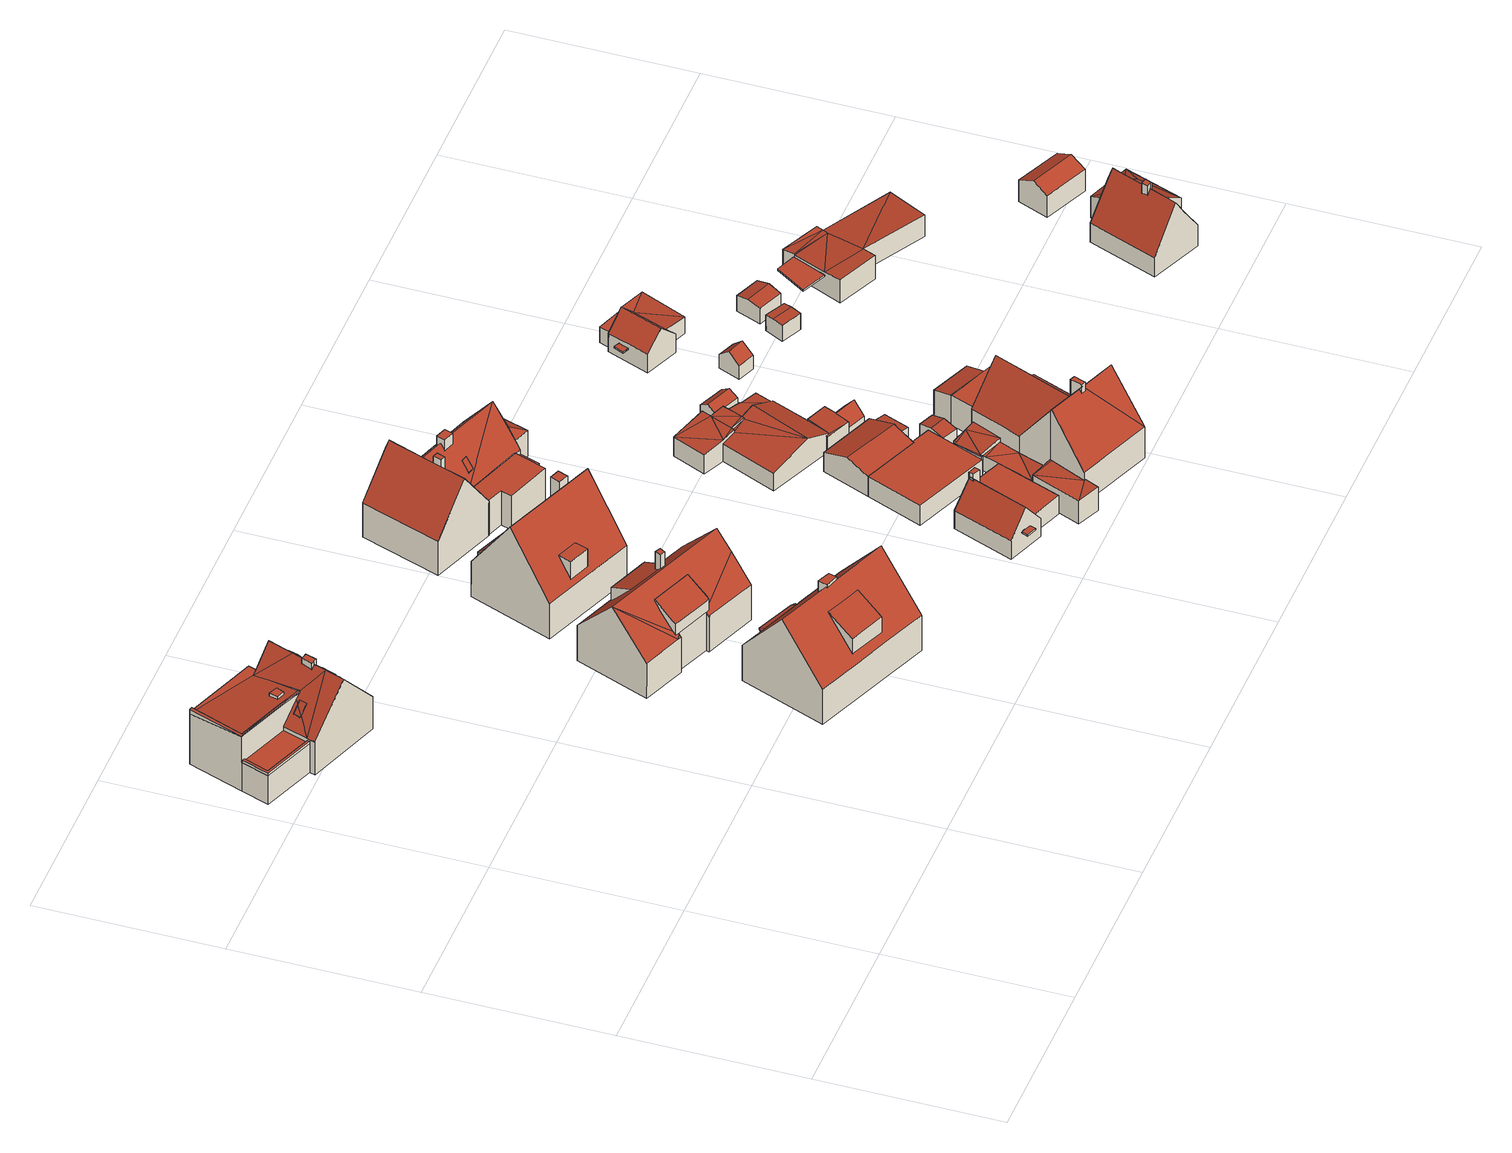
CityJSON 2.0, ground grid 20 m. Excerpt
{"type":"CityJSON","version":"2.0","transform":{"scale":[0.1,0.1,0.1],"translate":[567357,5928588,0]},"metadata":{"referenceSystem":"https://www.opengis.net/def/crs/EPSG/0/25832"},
"CityObjects":{
"building1":{"type":"Building","attributes":{"Grundfläche 2D":"150.111978","Grundhöhe NN":"1.369"},"children":["building1-1","building1-2","building1-3","building1-4","building1-5","building1-6","building1-7","building1-8","building1-9","building1-10"],"geometry":[{"type":"Solid","lod":"3","boundaries":[[[[0,1,2,3,4,5]],[[6,7,8,9,10,11,0,5,12,13]],[[14,15,9]],[[15,14,11,10,9]],[[8,14,9]],[[16,17,18,19,20]],[[7,20,21,22,23]],[[24,22,21]],[[17,16,20,7,6,25,18]],[[2,1,0,11,14,8,7,23,26,27]],[[28,12,5,29,30,31,25,32]],[[33,34,35,29,5,4,36]],[[37,30,29]],[[38,39,40,41,42,43]],[[34,33,36,44,45,46,47,48]],[[35,34,48,49]],[[29,35,49,50]],[[37,29,50,51]],[[30,37,51,52,40,53]],[[39,38,19,18,25,31,30,53,40]],[[36,4,3]],[[44,36,3,2,27,54,46,45]],[[6,13,12,28,32]],[[25,6,32]],[[55,56,24,21,20,19,38,43,42]],[[22,24,56]],[[26,23,22,56,57]],[[27,26,57,54]],[[41,40,52,58]],[[42,41,58,55]],[[51,50,49,48,47,46,54,57,56,55,58,52]]]],"semantics":{"surfaces":[{"type":"RoofSurface"},{"type":"WallSurface"},{"type":"GroundSurface"}],"values":[[0,0,0,0,0,0,0,0,0,0,0,0,0,0,1,1,1,1,1,1,1,1,1,1,1,1,1,1,1,1,2]]}}]},
"building1-1":{"type":"BuildingInstallation","parents":["building1"],"geometry":[{"type":"MultiSurface","lod":"3","boundaries":[[[59,60,61,62,63,64,65,66]],[[67,9,62,61]],[[9,15,14,68,64,63,62]],[[69,65,64,68,70]],[[69,11,71,59,66,65]],[[71,10,67,61,60,59]]],"semantics":{"surfaces":[{"type":"RoofSurface"},{"type":"WallSurface"}],"values":[0,1,1,1,1,1]}}]},
"building1-2":{"type":"BuildingInstallation","parents":["building1"],"geometry":[{"type":"MultiSurface","lod":"3","boundaries":[[[72,73,74,75]],[[75,74,76,77]],[[72,75,77,78]],[[73,72,78,79]],[[74,73,79,76]]],"semantics":{"surfaces":[{"type":"RoofSurface"},{"type":"WallSurface"}],"values":[0,1,1,1,1]}}]},
"building1-3":{"type":"BuildingInstallation","parents":["building1"],"geometry":[{"type":"MultiSurface","lod":"3","boundaries":[[[80,81,82,83]],[[83,82,84,85]],[[86,80,83,85]],[[81,80,86,87]],[[82,81,87,84]]],"semantics":{"surfaces":[{"type":"RoofSurface"},{"type":"WallSurface"}],"values":[0,1,1,1,1]}}]},
"building1-4":{"type":"BuildingInstallation","parents":["building1"],"geometry":[{"type":"MultiSurface","lod":"3","boundaries":[[[88,89,90,91]],[[90,89,92,93]],[[91,90,93,94]],[[88,91,94,95]],[[89,88,95,92]]],"semantics":{"surfaces":[{"type":"RoofSurface"},{"type":"WallSurface"}],"values":[0,1,1,1,1]}}]},
"building1-5":{"type":"BuildingInstallation","parents":["building1"],"geometry":[{"type":"MultiSurface","lod":"3","boundaries":[[[96,97,98,99]],[[100,97,96,101]],[[100,101,102,103]],[[99,98,104,105]],[[102,101,96,99,105,17]],[[104,98,97,100,103,16]]],"semantics":{"surfaces":[{"type":"RoofSurface"},{"type":"WallSurface"}],"values":[0,0,1,1,1,1]}}]},
"building1-6":{"type":"BuildingInstallation","parents":["building1"],"geometry":[{"type":"MultiSurface","lod":"3","boundaries":[[[106,107,108,109]],[[110,111,108,107]],[[112,113,106,109]],[[111,112,109,108]],[[113,110,107,106]]],"semantics":{"surfaces":[{"type":"RoofSurface"},{"type":"WallSurface"}],"values":[0,1,1,1,1]}}]},
"building1-7":{"type":"BuildingInstallation","parents":["building1"],"geometry":[{"type":"MultiSurface","lod":"3","boundaries":[[[114,115,116,6,13,117]],[[114,118,119,120,115]],[[121,122,123,124,119,118]],[[28,13,6,32]],[[28,125,126,121,118,114,117,13]],[[126,29,122,121]],[[29,37,123,122]],[[37,30,124,123]],[[115,120,119,124,30,31,25,32,6,116]]],"semantics":{"surfaces":[{"type":"RoofSurface"},{"type":"WallSurface"}],"values":[0,0,0,1,1,1,1,1,1]}}]},
"building1-8":{"type":"BuildingInstallation","parents":["building1"],"geometry":[{"type":"MultiSurface","lod":"3","boundaries":[[[127,128,129,130,131]],[[132,133,129,128]],[[133,134,135,131,130,129]],[[127,131,135,136]],[[128,127,136,132]]],"semantics":{"surfaces":[{"type":"RoofSurface"},{"type":"WallSurface"}],"values":[0,1,1,1,1]}}]},
"building1-9":{"type":"BuildingInstallation","parents":["building1"],"geometry":[{"type":"MultiSurface","lod":"3","boundaries":[[[137,138,139,140,53,141]],[[141,53,40,41]],[[137,141,41,42]],[[138,137,42,43]],[[139,138,43,142]],[[140,139,142,39]],[[53,140,39,40]]],"semantics":{"surfaces":[{"type":"RoofSurface"},{"type":"WallSurface"}],"values":[0,1,1,1,1,1,1]}}]},
"building1-10":{"type":"BuildingInstallation","parents":["building1"],"geometry":[{"type":"MultiSurface","lod":"3","boundaries":[[[143,144,145,44]],[[144,143,146,147]],[[145,144,147,148]],[[145,148,45,44]],[[143,44,45,146]],[[147,146,45,148]]],"semantics":{"surfaces":[{"type":"RoofSurface"},{"type":"WallSurface"},{"type":"OuterCeilingSurface"}],"values":[0,1,1,1,1,2]}}]},
"building2":{"type":"Building","attributes":{"Grundfläche 2D":"150.159622","Grundhöhe NN":"1.045"},"children":["building2-1","building2-2"],"geometry":[{"type":"Solid","lod":"3","boundaries":[[[[149,150,151,152,153,154]],[[155,156,157,158,159,160,161,162,163]],[[158,157,164,165,166,167,160,159],[168,169,170,150,149,154,153,171]],[[153,152,171]],[[151,150,170]],[[151,170,169,168,171,152]],[[164,157,156,172,173]],[[167,166,165,164,173,174]],[[161,160,167,174,175]],[[156,155,163,162,161,175,172]],[[174,173,172,175]]]],"semantics":{"surfaces":[{"type":"RoofSurface"},{"type":"WallSurface"},{"type":"GroundSurface"}],"values":[[0,0,0,1,1,1,1,1,1,1,2]]}}]},
"building2-1":{"type":"BuildingInstallation","parents":["building2"],"geometry":[{"type":"MultiSurface","lod":"3","boundaries":[[[176,177,178,179,180]],[[181,158,182,178,177,176]],[[182,159,179,178]],[[159,183,180,179]],[[176,180,183,181]]],"semantics":{"surfaces":[{"type":"RoofSurface"},{"type":"WallSurface"}],"values":[0,1,1,1,1]}}]},
"building2-2":{"type":"BuildingInstallation","parents":["building2"],"geometry":[{"type":"MultiSurface","lod":"3","boundaries":[[[184,185,186]],[[187,188,185,184]],[[188,189,190,185]],[[191,192,190,189]],[[193,190,192]],[[193,192,194,195]],[[184,186,196,197]],[[185,190,193,195,196,186]],[[198,188,187,184,197,199]],[[189,188,198,200]],[[194,192,191,189,200,201]],[[197,196,195,194,201,200,198,199]]],"semantics":{"surfaces":[{"type":"RoofSurface"},{"type":"WallSurface"},{"type":"OuterCeilingSurface"}],"values":[0,0,0,0,0,1,1,1,1,1,1,2]}}]},
"building3":{"type":"Building","attributes":{"Grundfläche 2D":"135.023460","Grundhöhe NN":"1.174"},"children":["building3-1","building3-2"],"geometry":[{"type":"MultiSurface","lod":"3","boundaries":[[[202,203,204,205,206,207,208,209,210]],[[211,212,213,214,215,216,217,218,219,220,221,222,223,224]],[[225,226,227,228,218,217,216,229,211,224,223,230,231,232,233,234,235,236]],[[237,238,225]],[[238,239,240,241,225]],[[242,239,238]],[[243,244,245,226,225,241,246,247]],[[227,248,228]],[[249,248,227]],[[250,251,252,245,244,253,254,255]],[[244,243,205,204,203,202,254,253]],[[243,247,206,205]],[[241,240,208,207,206,247,246]],[[202,210,209,208,240,239,255,254]],[[222,232,231,223]],[[219,218,228,220]],[[220,228,248,233,232,222,221]],[[237,225,236,256,257]],[[242,238,237,257,258]],[[239,242,258,259]],[[255,239,259,260]],[[250,255,260,261]],[[252,251,250,261,262]],[[226,245,252,262,263,227]],[[249,227,263,264]],[[248,249,264,265]],[[233,248,265,266]],[[234,233,266,267]],[[236,235,234,267,256]],[[267,266,265,264,263,262,261,260,259,258,257,256]]],"semantics":{"surfaces":[{"type":"RoofSurface"},{"type":"WallSurface"},{"type":"GroundSurface"}],"values":[0,0,0,0,0,0,0,0,0,0,1,1,1,1,1,1,1,1,1,1,1,1,1,1,1,1,1,1,1,2]}}]},
"building3-1":{"type":"BuildingInstallation","parents":["building3"],"geometry":[{"type":"MultiSurface","lod":"3","boundaries":[[[268,269,270,271]],[[272,270,269,212,211]],[[272,273,271,270]],[[214,268,271,273,215]],[[273,216,215]],[[212,269,268,214,213]]],"semantics":{"surfaces":[{"type":"RoofSurface"},{"type":"WallSurface"}],"values":[0,1,1,1,1,1]}}]},
"building3-2":{"type":"BuildingInstallation","parents":["building3"],"geometry":[{"type":"MultiSurface","lod":"3","boundaries":[[[274,275,276,277]],[[275,274,278,279]],[[276,275,279,280]],[[277,276,280,281]],[[274,277,281,278]],[[279,278,281,280]]],"semantics":{"surfaces":[{"type":"RoofSurface"},{"type":"WallSurface"},{"type":"OuterCeilingSurface"}],"values":[0,1,1,1,1,2]}}]},
"building4":{"type":"Building","attributes":{"Grundfläche 2D":"124.520185","Grundhöhe NN":"1.079"},"children":["building4-1","building4-2"],"geometry":[{"type":"Solid","lod":"3","boundaries":[[[[282,283,284,285]],[[286,283,282,287]],[[288,289,290]],[[291,288,290,292]],[[291,292,293]],[[290,289,294,295]],[[292,290,295,296]],[[293,292,296,297]],[[287,282,285,298,299]],[[288,291,293,297,300,286,287,299,294,289]],[[284,283,286,300,301]],[[285,284,301,298]],[[295,294,299,298,301,300,297,296]]]],"semantics":{"surfaces":[{"type":"RoofSurface"},{"type":"WallSurface"},{"type":"GroundSurface"}],"values":[[0,0,0,0,0,1,1,1,1,1,1,1,2]]}}]},
"building4-1":{"type":"BuildingInstallation","parents":["building4"],"geometry":[{"type":"MultiSurface","lod":"3","boundaries":[[[302,303,304,305]],[[306,307,305,304]],[[302,305,307,308]],[[308,309,303,302]],[[304,303,309,306]]],"semantics":{"surfaces":[{"type":"RoofSurface"},{"type":"WallSurface"}],"values":[0,1,1,1,1]}}]},
"building4-2":{"type":"BuildingInstallation","parents":["building4"],"geometry":[{"type":"MultiSurface","lod":"3","boundaries":[[[310,311,312,313]],[[312,311,314]],[[310,313,315]],[[311,310,315,314]]],"semantics":{"surfaces":[{"type":"RoofSurface"},{"type":"WallSurface"}],"values":[0,1,1,1]}}]},
"building5":{"type":"Building","attributes":{"Grundfläche 2D":"152.732818","Grundhöhe NN":"1.279"},"children":["building5-1","building5-2","building5-3","building5-4","building5-5","building5-6","building5-7"],"geometry":[{"type":"Solid","lod":"3","boundaries":[[[[316,317,318,319,320,321]],[[319,322,323,324]],[[321,320,319,324,325]],[[325,326,327,328,321]],[[324,329,330,331,332,333]],[[325,324,333,334,335]],[[335,334,333,336,326,325]],[[337,330,338,324,323,339,340,341,342]],[[343,344,345,346,347,348]],[[322,319,318,349,350]],[[323,322,350,351,323,324]],[[324,338,329]],[[329,338,330]],[[330,352,353,346,331]],[[333,332,331,346,353,354,336]],[[326,336,354,355]],[[327,326,355,356]],[[356,357,317,316,321,328,327]],[[318,317,357,349]],[[347,352,330]],[[347,330,337,342,341,358,359,343,348]],[[339,323,351,360]],[[340,339,360,361]],[[341,340,361,358]],[[344,343,359,362]],[[345,344,362,363]],[[346,345,363,353]],[[347,346,353,352]],[[349,357,356,355,354,353,363,362,359,358,361,360,351,350],[352,364,352,353]]]],"semantics":{"surfaces":[{"type":"RoofSurface"},{"type":"WallSurface"},{"type":"GroundSurface"}],"values":[[0,0,0,0,0,0,0,0,0,1,1,1,1,1,1,1,1,1,1,1,1,1,1,1,1,1,1,1,2]]}}]},
"building5-1":{"type":"BuildingInstallation","parents":["building5"],"geometry":[{"type":"MultiSurface","lod":"3","boundaries":[[[365,366,367,368]],[[368,367,369,370]],[[365,368,370,371]],[[366,365,371,372]],[[367,366,372,369]]],"semantics":{"surfaces":[{"type":"RoofSurface"},{"type":"WallSurface"}],"values":[0,1,1,1,1]}}]},
"building5-2":{"type":"BuildingInstallation","parents":["building5"],"geometry":[{"type":"MultiSurface","lod":"3","boundaries":[[[373,374,375,376,377]],[[378,379,375,374]],[[377,376,375,379,380,381]],[[381,382,373,377]],[[383,378,374,373,382]]],"semantics":{"surfaces":[{"type":"RoofSurface"},{"type":"WallSurface"}],"values":[0,1,1,1,1]}}]},
"building5-3":{"type":"BuildingInstallation","parents":["building5"],"geometry":[{"type":"MultiSurface","lod":"3","boundaries":[[[384,385,386,387]],[[385,384,388,335,389]],[[389,390,386,385]],[[334,391,387,386,390]],[[391,388,384,387]]],"semantics":{"surfaces":[{"type":"RoofSurface"},{"type":"WallSurface"}],"values":[0,1,1,1,1]}}]},
"building5-4":{"type":"BuildingInstallation","parents":["building5"],"geometry":[{"type":"MultiSurface","lod":"3","boundaries":[[[392,393,394,395,396]],[[393,392,397,398]],[[398,399,394,393]],[[395,394,399,400]],[[400,401,397,392,396,395]]],"semantics":{"surfaces":[{"type":"RoofSurface"},{"type":"WallSurface"}],"values":[0,1,1,1,1]}}]},
"building5-5":{"type":"BuildingInstallation","parents":["building5"],"geometry":[{"type":"MultiSurface","lod":"3","boundaries":[[[402,403,404,405]],[[405,404,406,407]],[[402,405,407,408]],[[403,402,408,409]],[[404,403,409,406]]],"semantics":{"surfaces":[{"type":"RoofSurface"},{"type":"WallSurface"}],"values":[0,1,1,1,1]}}]},
"building5-6":{"type":"BuildingInstallation","parents":["building5"],"geometry":[{"type":"MultiSurface","lod":"3","boundaries":[[[410,411,412,413]],[[411,410,414,415]],[[412,411,415,416]],[[413,412,416,417]],[[410,413,417,414]],[[415,414,417,416]]],"semantics":{"surfaces":[{"type":"RoofSurface"},{"type":"WallSurface"},{"type":"OuterCeilingSurface"}],"values":[0,1,1,1,1,2]}}]},
"building5-7":{"type":"BuildingInstallation","parents":["building5"],"geometry":[{"type":"MultiSurface","lod":"3","boundaries":[[[418,419,420,421]],[[421,420,422,423]],[[418,421,423,424]],[[419,418,424,425]],[[420,419,425,422]],[[425,424,423,422]]],"semantics":{"surfaces":[{"type":"RoofSurface"},{"type":"WallSurface"},{"type":"OuterCeilingSurface"}],"values":[0,1,1,1,1,2]}}]},
"building6":{"type":"Building","attributes":{"Grundfläche 2D":"31.859117","Grundhöhe NN":"0.899"},"children":["building6-1","building6-2"],"geometry":[{"type":"Solid","lod":"3","boundaries":[[[[426,427,428,429,430,431,432,433,434,435]],[[436,437,438,439,433,432,431]],[[440,428,427,426,435,441,442]],[[443,444,437,436,431,430,429,428,440,445]],[[438,437,444,446]],[[446,441,435,434,433,439,438]],[[444,443,445,440,442,441,446]]]],"semantics":{"surfaces":[{"type":"RoofSurface"},{"type":"WallSurface"},{"type":"GroundSurface"}],"values":[[0,0,1,1,1,1,2]]}}]},
"building6-1":{"type":"BuildingInstallation","parents":["building6"],"geometry":[{"type":"MultiSurface","lod":"3","boundaries":[[[447,448,449,450,451,452]],[[447,436,453,448]],[[453,432,454,450,449,448]],[[430,451,450,454]],[[430,431,436,447,452,451]]],"semantics":{"surfaces":[{"type":"RoofSurface"},{"type":"WallSurface"}],"values":[0,1,1,1,1]}}]},
"building6-2":{"type":"BuildingInstallation","parents":["building6"],"geometry":[{"type":"MultiSurface","lod":"3","boundaries":[[[455,456,457,458]],[[456,455,459,460]],[[455,458,461,459]],[[457,456,460,462]],[[458,457,462,461]],[[460,459,461,462]]],"semantics":{"surfaces":[{"type":"RoofSurface"},{"type":"WallSurface"},{"type":"OuterCeilingSurface"}],"values":[0,1,1,1,1,2]}}]},
"building7":{"type":"Building","attributes":{"Grundfläche 2D":"28.935832","Grundhöhe NN":"0.904"},"geometry":[{"type":"Solid","lod":"3","boundaries":[[[[463,464,465,466,467,426]],[[463,426,442,468]],[[464,463,468,469]],[[465,464,469,470]],[[466,465,470,471]],[[467,466,471,440]],[[426,467,440,442]],[[471,470,469,468,442,440]]]],"semantics":{"surfaces":[{"type":"RoofSurface"},{"type":"WallSurface"},{"type":"GroundSurface"}],"values":[[0,1,1,1,1,1,1,2]]}}]},
"building8":{"type":"Building","attributes":{"Grundfläche 2D":"61.152089","Grundhöhe NN":"0.785"},"geometry":[{"type":"Solid","lod":"3","boundaries":[[[[472,473,474,475,476,477]],[[478,479,476,475]],[[479,480,477,476]],[[480,481,472,477]],[[481,482,473,472]],[[482,483,474,473]],[[483,478,475,474]],[[478,483,482,481,480,479]]]],"semantics":{"surfaces":[{"type":"RoofSurface"},{"type":"WallSurface"},{"type":"GroundSurface"}],"values":[[0,1,1,1,1,1,1,2]]}}]},
"building9":{"type":"Building","attributes":{"Grundfläche 2D":"43.684278","Grundhöhe NN":"0.785"},"geometry":[{"type":"Solid","lod":"3","boundaries":[[[[484,485,486]],[[487,485,484]],[[487,484,488]],[[487,488,489]],[[490,491,492]],[[493,492,494]],[[490,492,493]],[[495,493,494,496]],[[497,498,499]],[[500,498,497]],[[497,499,501]],[[502,497,503]],[[504,500,497,502]],[[500,504,505]],[[506,505,507]],[[500,505,506]],[[484,486,508,509]],[[488,484,509,510]],[[485,487,489,511,512,513]],[[491,486,485,492]],[[492,485,513,514,494]],[[496,494,514,515]],[[495,496,515,516]],[[493,495,516,517]],[[490,493,517,518,508,486,491]],[[498,488,510,519,499]],[[501,499,519,520]],[[497,501,520,521]],[[503,497,521,522]],[[502,503,522,523]],[[504,502,523,524]],[[507,505,504,524,525]],[[506,507,525,526]],[[500,506,526,527]],[[488,498,500,527,511,489]],[[512,511,510,509,508,518,517,516,515,514,513]],[[521,520,519,510,511,527,526,525,524,523,522]]]],"semantics":{"surfaces":[{"type":"RoofSurface"},{"type":"WallSurface"},{"type":"GroundSurface"}],"values":[[0,0,0,0,0,0,0,0,0,0,0,0,0,0,0,0,1,1,1,1,1,1,1,1,1,1,1,1,1,1,1,1,1,1,1,2,2]]}}]},
"building10":{"type":"Building","attributes":{"Grundfläche 2D":"8.368630","Grundhöhe NN":"1.279"},"geometry":[{"type":"Solid","lod":"3","boundaries":[[[[528,529,530]],[[528,531,529]],[[528,530,532]],[[528,532,531]],[[533,534,530,529]],[[534,535,532,530]],[[535,536,531,532]],[[536,533,529,531]],[[536,535,534,533]]]],"semantics":{"surfaces":[{"type":"RoofSurface"},{"type":"WallSurface"},{"type":"GroundSurface"}],"values":[[0,0,0,0,1,1,1,1,2]]}}]},
"building11":{"type":"Building","attributes":{"Grundfläche 2D":"38.416739","Grundhöhe NN":"0.821"},"geometry":[{"type":"Solid","lod":"3","boundaries":[[[[537,538,539,540,541]],[[475,542,537,541,543,544]],[[543,541,540,545,480]],[[544,543,480,479]],[[546,539,538,537,542,475,544,479,478]],[[540,539,546,545]],[[478,479,480,545,546]]]],"semantics":{"surfaces":[{"type":"RoofSurface"},{"type":"WallSurface"},{"type":"GroundSurface"}],"values":[[0,0,1,1,1,1,2]]}}]},
"building12":{"type":"Building","attributes":{"Grundfläche 2D":"104.771873","Grundhöhe NN":"0.821"},"geometry":[{"type":"Solid","lod":"3","boundaries":[[[[547,548,549,550,551]],[[552,553,549,548,554]],[[555,556,557,558]],[[559,560,561,562,563,556,564]],[[563,565,566,556]],[[566,557,556]],[[567,557,566]],[[568,569,570]],[[571,572,568]],[[572,569,568]],[[573,574,572]],[[574,575,572]],[[575,569,572]],[[576,575,574]],[[577,569,575]],[[578,579,580,581]],[[581,582,578]],[[583,581,580]],[[559,584,550,585,553,586,587,560]],[[559,588,589,584]],[[547,551,590,591]],[[554,548,547,591,592]],[[552,554,592,593]],[[549,553,585,550]],[[555,558,594,595]],[[564,556,555,595,596,588,559]],[[562,561,597,598,580]],[[563,562,580,579,565]],[[578,599,600,571,568,570,566,565,579]],[[572,571,600,601]],[[573,572,601,602]],[[574,573,602,603]],[[576,574,603,604]],[[557,577,575,576,604,594,558]],[[577,557,567,569]],[[569,567,566,570]],[[583,580,598,605]],[[581,583,605,606]],[[582,581,606,607]],[[578,582,607,599]],[[561,560,587]],[[589,588,596,608]],[[584,589,608,609]],[[550,584,609,590,551]],[[586,553,552,593,610]],[[586,610,597,561,587]],[[608,596,595,594,604,603,602,601,600,599,607,606,605,598,597,610,593,592,591,590,609]]]],"semantics":{"surfaces":[{"type":"RoofSurface"},{"type":"WallSurface"},{"type":"GroundSurface"}],"values":[[0,0,0,0,0,0,0,0,0,0,0,0,0,0,0,0,0,0,0,0,1,1,1,1,1,1,1,1,1,1,1,1,1,1,1,1,1,1,1,1,1,1,1,1,1,1,2]]}}]},
"building13":{"type":"Building","attributes":{"Grundfläche 2D":"146.988211","Grundhöhe NN":"0.877"},"children":["building13-1","building13-2","building13-3"],"geometry":[{"type":"Solid","lod":"3","boundaries":[[[[611,612,613,614,615]],[[612,616,617,618,619,620,613]],[[621,620,619,622]],[[623,624,619,618,617,625]],[[622,619,624]],[[613,620,626,627,614]],[[628,629,630,631]],[[632,633,634,635]],[[612,611,615,636,637]],[[616,612,637,638]],[[639,625,617,616,638,640]],[[624,623,625,639,641]],[[642,621,622,624,641]],[[643,620,621,642,644,645]],[[620,643,645,644,646,626]],[[647,636,615,614,627,626,646,648,629,628]],[[630,629,648,649]],[[634,631,630,649,650,635]],[[631,634,651,647,628]],[[632,635,650,652]],[[633,632,652,653]],[[634,633,653,651]],[[640,638,637,636,647,651,653,652,650,649,648,646,644,642,641,639]]]],"semantics":{"surfaces":[{"type":"RoofSurface"},{"type":"WallSurface"},{"type":"GroundSurface"}],"values":[[0,0,0,0,0,0,0,0,1,1,1,1,1,1,1,1,1,1,1,1,1,1,2]]}}]},
"building13-1":{"type":"BuildingInstallation","parents":["building13"],"geometry":[{"type":"MultiSurface","lod":"3","boundaries":[[[654,655,656,657,658,659,660,661]],[[658,657,662,619]],[[659,658,619,663]],[[663,664,660,659]],[[664,665,618,666,655,654,661,660]],[[657,656,655,666,667,662]]],"semantics":{"surfaces":[{"type":"RoofSurface"},{"type":"WallSurface"}],"values":[0,1,1,1,1,1]}}]},
"building13-2":{"type":"BuildingInstallation","parents":["building13"],"geometry":[{"type":"MultiSurface","lod":"3","boundaries":[[[668,669,643,670]],[[671,645,643,669]],[[645,672,670,643]],[[672,673,668,670]],[[668,673,671,669]],[[672,645,671,673]]],"semantics":{"surfaces":[{"type":"RoofSurface"},{"type":"WallSurface"},{"type":"OuterCeilingSurface"}],"values":[0,1,1,1,1,2]}}]},
"building13-3":{"type":"BuildingInstallation","parents":["building13"],"geometry":[{"type":"MultiSurface","lod":"3","boundaries":[[[674,675,676,677]],[[674,678,679,675]],[[676,675,679,680]],[[677,676,680,681]],[[674,677,681,678]],[[679,678,681,680]]],"semantics":{"surfaces":[{"type":"RoofSurface"},{"type":"WallSurface"},{"type":"OuterCeilingSurface"}],"values":[0,1,1,1,1,2]}}]},
"building14":{"type":"Building","attributes":{"Grundfläche 2D":"4.956620","Grundhöhe NN":"0.887"},"geometry":[{"type":"Solid","lod":"3","boundaries":[[[[682,683,684,685]],[[683,682,686,687]],[[684,683,687,688]],[[685,684,688,689]],[[682,685,689,686]],[[687,686,689,688]]]],"semantics":{"surfaces":[{"type":"RoofSurface"},{"type":"WallSurface"},{"type":"GroundSurface"}],"values":[[0,1,1,1,1,2]]}}]},
"building15":{"type":"Building","attributes":{"Grundfläche 2D":"5.842941","Grundhöhe NN":"0.785"},"geometry":[{"type":"Solid","lod":"3","boundaries":[[[[690,691,692,693]],[[694,691,690,695]],[[693,692,696,697]],[[695,690,693,697,698]],[[694,695,698,699]],[[696,692,691,694,699]],[[698,697,696,699]]]],"semantics":{"surfaces":[{"type":"RoofSurface"},{"type":"WallSurface"},{"type":"GroundSurface"}],"values":[[0,0,1,1,1,1,2]]}}]},
"building16":{"type":"Building","attributes":{"Grundfläche 2D":"6.392478","Grundhöhe NN":"0.821"},"geometry":[{"type":"Solid","lod":"3","boundaries":[[[[700,701,702,703]],[[704,700,703,705]],[[705,703,702,706,707]],[[704,705,707,708]],[[701,700,704,708,709]],[[702,701,709,706]],[[707,706,709,708]]]],"semantics":{"surfaces":[{"type":"RoofSurface"},{"type":"WallSurface"},{"type":"GroundSurface"}],"values":[[0,0,1,1,1,1,2]]}}]},
"building17":{"type":"Building","attributes":{"Grundfläche 2D":"5.195976","Grundhöhe NN":"0.798"},"geometry":[{"type":"Solid","lod":"3","boundaries":[[[[710,711,712,713]],[[714,710,713,715]],[[715,713,712,716,717]],[[714,715,717,718]],[[711,710,714,718,719]],[[712,711,719,716]],[[717,716,719,718]]]],"semantics":{"surfaces":[{"type":"RoofSurface"},{"type":"WallSurface"},{"type":"GroundSurface"}],"values":[[0,0,1,1,1,1,2]]}}]},
"building18":{"type":"Building","attributes":{"Grundfläche 2D":"41.991955","Grundhöhe NN":"0.859"},"children":["building18-1"],"geometry":[{"type":"Solid","lod":"3","boundaries":[[[[720,721,722,723]],[[724,725,726]],[[724,726,727]],[[724,727,728]],[[724,728,729]],[[730,731,732,733,734]],[[735,731,730,736,725,724]],[[736,730,734,737,738]],[[736,738,739,725]],[[729,723,722,740,741,732,731,735,724]],[[734,733,732,741,737]],[[721,720,742,743]],[[722,721,743,740]],[[726,725,739,744]],[[727,726,744,745]],[[727,745,742,720,728]],[[728,720,723,729]],[[737,741,740,743,742,745,744,739,738]]]],"semantics":{"surfaces":[{"type":"RoofSurface"},{"type":"WallSurface"},{"type":"GroundSurface"}],"values":[[0,0,0,0,0,0,0,1,1,1,1,1,1,1,1,1,1,2]]}}]},
"building18-1":{"type":"BuildingInstallation","parents":["building18"],"geometry":[{"type":"MultiSurface","lod":"3","boundaries":[[[746,747,748,749]],[[750,748,747]],[[750,751,748]],[[751,752,749,748]],[[752,753,746,749]],[[753,750,747,746]],[[750,753,752,751]]],"semantics":{"surfaces":[{"type":"RoofSurface"},{"type":"WallSurface"},{"type":"OuterCeilingSurface"}],"values":[0,1,1,1,1,1,2]}}]},
"building19":{"type":"Building","attributes":{"Grundfläche 2D":"5.482445","Grundhöhe NN":"0.653"},"geometry":[{"type":"Solid","lod":"3","boundaries":[[[[754,755,756,757]],[[758,754,757,759]],[[759,757,756,760,761]],[[758,759,761,762]],[[755,754,758,762,763]],[[756,755,763,760]],[[761,760,763,762]]]],"semantics":{"surfaces":[{"type":"RoofSurface"},{"type":"WallSurface"},{"type":"GroundSurface"}],"values":[[0,0,1,1,1,1,2]]}}]},
"building20":{"type":"Building","attributes":{"Grundfläche 2D":"9.198670","Grundhöhe NN":"0.774"},"geometry":[{"type":"Solid","lod":"3","boundaries":[[[[764,765,766,767]],[[768,764,767,769]],[[769,767,766,770,771]],[[768,769,771,772]],[[765,764,768,772,773]],[[766,765,773,770]],[[771,770,773,772]]]],"semantics":{"surfaces":[{"type":"RoofSurface"},{"type":"WallSurface"},{"type":"GroundSurface"}],"values":[[0,0,1,1,1,1,2]]}}]},
"building21":{"type":"Building","attributes":{"Grundfläche 2D":"79.276584","Grundhöhe NN":"0.612"},"children":["building21-1"],"geometry":[{"type":"Solid","lod":"3","boundaries":[[[[774,775,776]],[[777,775,774]],[[778,775,777]],[[778,777,779]],[[780,781,778]],[[782,783,781,780]],[[780,778,779]],[[784,781,785]],[[786,775,778,781,784]],[[780,779,787,788,789,790,782]],[[783,782,790,791]],[[781,783,791,792]],[[776,775,793,794]],[[774,776,794,795]],[[779,777,774,795,796,789,788,787]],[[785,781,792,797]],[[784,785,797,798]],[[775,786,784,798,793]],[[797,792,791,790,789,796,795,794,793,798]]]],"semantics":{"surfaces":[{"type":"RoofSurface"},{"type":"WallSurface"},{"type":"GroundSurface"}],"values":[[0,0,0,0,0,0,0,0,0,1,1,1,1,1,1,1,1,1,2]]}}]},
"building21-1":{"type":"BuildingInstallation","parents":["building21"],"geometry":[{"type":"MultiSurface","lod":"3","boundaries":[[[799,800,801,802,787]],[[803,788,787,802]],[[788,804,799,787]],[[804,805,800,799]],[[805,806,801,800]],[[806,803,802,801]],[[806,805,804,788,803]]],"semantics":{"surfaces":[{"type":"RoofSurface"},{"type":"WallSurface"},{"type":"OuterCeilingSurface"}],"values":[0,1,1,1,1,1,2]}}]},
"building22":{"type":"Building","attributes":{"Grundfläche 2D":"74.014776","Grundhöhe NN":"0.771"},"children":["building22-1"],"geometry":[{"type":"Solid","lod":"3","boundaries":[[[[807,808,809,810,811,812,813,814]],[[815,816,817,812,811,810,818,809,808]],[[815,819,820,816]],[[818,810,809]],[[821,822,823]],[[822,817,816,824,823]],[[825,826,821]],[[821,826,822]],[[825,827,828,826]],[[820,824,816]],[[826,817,822]],[[812,817,826,828]],[[813,812,828,827]],[[819,815,808,807,829,830]],[[820,819,830,831]],[[824,820,831,832,823]],[[821,823,832,833]],[[825,821,833,834]],[[827,825,834,835]],[[813,827,835,836,814]],[[807,814,836,829]],[[830,829,836,835,834,833,832,831]]]],"semantics":{"surfaces":[{"type":"RoofSurface"},{"type":"WallSurface"},{"type":"GroundSurface"}],"values":[[0,0,0,0,0,0,0,0,0,1,1,1,1,1,1,1,1,1,1,1,1,2]]}}]},
"building22-1":{"type":"BuildingInstallation","parents":["building22"],"geometry":[{"type":"MultiSurface","lod":"3","boundaries":[[[837,838,839,840,841,842,843,844]],[[840,839,845,846]],[[841,840,846,809]],[[841,809,818]],[[818,847,842,841]],[[847,848,849,850,837,844,843,842]],[[850,811,838,837]],[[839,838,811,845]]],"semantics":{"surfaces":[{"type":"RoofSurface"},{"type":"WallSurface"}],"values":[0,1,1,1,1,1,1,1]}}]},
"building23":{"type":"Building","attributes":{"Grundfläche 2D":"19.856412","Grundhöhe NN":"0.537"},"geometry":[{"type":"Solid","lod":"3","boundaries":[[[[851,852,853,854]],[[855,852,851,856]],[[854,853,857,858]],[[856,851,854,858,859]],[[855,856,859,860]],[[857,853,852,855,860]],[[859,858,857,860]]]],"semantics":{"surfaces":[{"type":"RoofSurface"},{"type":"WallSurface"},{"type":"GroundSurface"}],"values":[[0,0,1,1,1,1,2]]}}]}
},
"vertices":[
[130,646,106],[133,655,106],[140,674,106],[126,679,87],[119,682,77],[118,682,77],[104,629,83],[116,607,106],[119,616,106],[120,621,105],[118,623,101],[125,633,106],[114,665,79],[105,631,83],[121,621,106],[121,621,105],[86,622,67],[94,628,73],[98,631,77],[80,638,55],[70,610,55],[69,607,55],[67,601,56],[108,586,106],[67,601,55],[103,629,82],[151,571,55],[182,659,55],[105,631,82],[46,720,77],[21,660,82],[80,638,82],[104,629,82],[130,690,77],[130,691,77],[46,722,77],[126,679,77],[43,721,77],[80,638,50],[24,659,50],[21,660,50],[10,629,50],[69,607,50],[70,610,50],[126,679,56],[126,679,54],[126,679,14],[130,690,14],[130,691,14],[46,722,14],[46,720,14],[43,721,14],[21,660,14],[21,660,53],[182,659,14],[69,607,14],[67,601,14],[151,571,14],[10,629,14],
[122,634,109],[118,623,109],[117,622,109],[120,621,109],[121,621,109],[125,620,109],[129,632,109],[125,633,109],[117,622,101],[125,620,101],[129,632,101],[128,627,101],[122,634,101],
[133,611,91],[125,614,100],[122,605,100],[130,602,91],[122,605,99],[130,602,90],[133,611,90],[125,614,99],
[146,650,91],[139,653,100],[136,643,100],[143,641,91],[136,643,99],[143,641,90],[146,650,90],[139,653,99],
[152,606,68],[145,609,77],[142,602,78],[149,599,69],[145,609,76],[142,602,76],[149,599,68],[152,606,67],
[94,628,74],[86,622,68],[94,619,78],[97,627,78],[85,623,67],[88,630,67],[88,630,66],[85,623,66],[94,619,77],[97,627,77],
[161,630,68],[153,632,77],[151,626,77],[158,623,68],[153,632,76],[151,626,76],[158,623,67],[161,630,67],
[82,640,83],[89,635,83],[98,631,83],[99,633,83],[79,641,83],[24,659,83],[80,638,83],[24,661,83],[46,720,83],[43,721,83],[21,660,83],[99,633,82],[24,661,82],
[100,652,84],[90,656,84],[87,646,84],[88,646,84],[96,643,84],[90,656,80],[87,646,81],[88,646,81],[96,643,81],[100,652,80],
[69,607,53],[70,610,53],[14,631,53],[24,659,53],[10,629,53],[14,631,50],
[156,668,56],[160,679,56],[130,690,56],[156,668,54],[160,679,54],[130,690,54],
[386,172,98],[367,180,98],[356,151,81],[396,135,81],[408,164,98],[397,168,98],[371,248,54],[342,259,54],[324,212,114],[384,188,114],[398,182,114],[460,158,114],[479,206,54],[422,228,54],[417,230,54],[305,164,54],[353,145,54],[394,129,54],[442,110,54],[394,136,62],[359,150,62],[356,151,62],[396,135,62],[342,259,10],[305,164,10],[442,110,10],[479,206,10],
[387,197,117],[384,188,117],[384,187,117],[398,182,117],[401,191,117],[387,197,103],[384,187,113],[401,191,103],
[423,231,50],[417,230,53],[422,228,50],[423,233,50],[420,236,50],[377,254,50],[376,246,53],[373,251,50],[372,251,50],[371,248,50],[372,251,48],[371,248,48],[422,228,48],[423,231,48],[420,236,48],[423,233,48],[377,254,48],[373,251,48],
[375,305,74],[375,306,75],[376,307,76],[385,330,90],[339,348,90],[330,326,76],[329,323,74],[333,321,74],[371,306,74],[386,361,87],[387,364,86],[389,363,86],[393,361,86],[392,359,87],[392,358,87],[394,358,87],[396,357,87],[397,360,86],[405,381,76],[403,382,76],[358,399,76],[349,376,87],[381,363,87],[300,378,103],[445,321,103],[462,362,56],[405,381,59],[387,360,87],[351,380,82],[357,396,63],[358,399,60],[362,398,60],[363,401,56],[360,402,56],[316,419,56],[284,337,56],[328,320,56],[333,321,59],[329,323,60],[330,326,63],[332,318,56],[385,330,89],[376,307,62],[439,304,84],[336,342,81],[339,348,89],[403,382,59],[404,385,56],[370,303,56],[373,302,56],[429,280,56],[375,306,61],[375,305,60],[371,306,60],[316,419,12],[284,337,12],[332,318,12],[333,321,12],[371,306,12],[370,303,12],[429,280,12],[462,362,12],[404,385,12],[403,382,12],[362,398,12],[363,401,12],
[393,361,108],[387,364,108],[384,357,108],[390,355,108],[384,357,91],[390,355,91],
[439,304,46],[447,300,46],[461,336,46],[452,339,46],[439,304,44],[447,300,44],[461,336,44],[452,339,44],
[465,460,125],[357,502,125],[339,455,55],[447,414,55],[375,548,55],[483,506,55],[449,520,50],[463,514,42],[468,527,42],[414,533,50],[405,552,42],[400,538,42],[463,514,11],[468,527,11],[405,552,11],[400,538,11],[447,414,11],[483,506,11],[375,548,11],[339,455,11],
[440,472,132],[444,483,132],[433,487,132],[429,477,132],[433,487,106],[429,477,122],[440,472,122],[444,483,106],
[374,446,83],[398,437,83],[403,452,83],[380,461,83],[398,437,61],[374,446,61],
[458,664,103],[423,676,56],[392,588,56],[431,574,108],[444,613,108],[462,662,108],[465,561,56],[466,562,56],[473,585,56],[455,626,100],[495,649,56],[496,650,56],[484,655,74],[542,561,57],[542,560,56],[548,558,56],[554,574,79],[559,590,100],[495,613,100],[483,617,100],[570,624,56],[535,539,56],[542,561,56],[484,555,56],[480,543,56],[530,526,56],[534,538,56],[534,538,51],[541,536,51],[548,557,51],[548,558,51],[542,560,51],[535,539,51],[392,588,13],[465,561,13],[466,562,13],[542,560,13],[548,558,13],[570,624,13],[495,649,13],[496,650,13],[423,676,13],[530,526,13],[534,538,13],[484,555,13],[480,543,13],[541,536,13],[548,557,13],[542,561,13],
[486,589,68],[493,587,68],[496,595,79],[489,597,79],[496,595,78],[489,597,78],[486,589,67],[493,587,67],
[450,601,113],[453,610,113],[447,612,113],[447,610,113],[444,603,113],[453,610,94],[447,612,103],[447,610,103],[444,603,103],[450,601,94],[452,605,94],
[484,621,107],[481,612,107],[493,608,107],[496,617,107],[484,621,94],[481,612,93],[493,608,93],[496,617,94],
[459,595,81],[457,588,80],[465,585,68],[467,592,68],[465,592,71],[459,595,80],[457,588,79],[465,585,67],[467,592,67],[465,592,70],
[503,636,70],[500,628,80],[507,626,80],[510,633,70],[507,626,79],[510,633,69],[503,636,69],[500,628,79],
[484,655,52],[488,666,52],[462,675,52],[458,664,52],[484,655,50],[488,666,50],[462,675,50],[458,664,50],
[562,572,54],[573,603,54],[564,606,54],[554,574,54],[564,606,52],[554,574,52],[562,572,52],[573,603,52],
[646,66,32],[648,70,32],[669,125,32],[667,125,34],[655,130,50],[648,132,60],[646,127,60],[622,66,60],[627,64,53],[643,58,32],[647,133,58],[627,141,32],[601,74,32],[616,68,52],[669,125,9],[643,58,9],[646,66,9],[647,133,9],[627,141,9],[648,132,9],[601,74,9],
[647,133,67],[645,128,67],[646,127,67],[653,124,67],[655,130,67],[648,132,67],[645,128,58],[653,124,50],
[627,64,34],[616,68,34],[613,61,34],[625,57,34],[627,64,32],[616,68,32],[625,57,32],[613,61,32],
[681,53,32],[709,124,31],[672,139,31],[667,125,31],[669,125,31],[681,53,9],[709,124,9],[672,139,9],[667,125,9],
[622,174,33],[707,140,33],[732,204,33],[711,213,33],[710,211,33],[647,236,33],[711,213,8],[710,211,8],[647,236,8],[622,174,8],[707,140,8],[732,204,8],
[735,112,27],[697,85,29],[722,76,27],[719,141,27],[745,135,27],[720,144,27],[721,74,39],[722,76,39],[697,85,37],[704,35,38],[674,30,37],[706,34,38],[700,19,37],[747,171,31],[745,135,32],[758,167,33],[717,145,30],[748,171,31],[729,174,29],[729,177,29],[726,175,29],[715,146,30],[716,143,30],[714,143,30],[722,76,8],[735,112,8],[745,135,8],[720,144,8],[719,141,8],[697,85,8],[674,30,8],[700,19,8],[706,34,8],[704,35,8],[721,74,8],[758,167,8],[748,171,8],[747,171,8],[729,177,8],[729,174,8],[726,175,8],[714,143,8],[716,143,8],[717,145,8],
[581,583,53],[563,574,46],[590,565,46],[573,602,46],[599,593,46],[563,574,13],[590,565,13],[599,593,13],[573,602,13],
[720,235,42],[729,259,34],[731,264,32],[668,289,32],[657,261,42],[718,231,40],[647,236,32],[710,211,32],[668,289,8],[731,264,8],
[748,275,18],[753,287,32],[728,297,32],[728,296,31],[724,285,18],[733,308,18],[729,297,31],[758,298,18],[625,325,30],[671,306,43],[666,380,34],[651,386,30],[699,294,30],[701,297,30],[711,320,30],[728,362,30],[701,373,43],[695,296,32],[686,379,38],[684,376,38],[668,383,34],[686,379,39],[668,383,37],[684,376,39],[695,401,39],[678,408,38],[682,418,38],[643,434,32],[651,386,35],[627,397,32],[666,380,37],[695,400,32],[686,379,31],[728,362,28],[715,390,30],[715,391,30],[736,382,28],[722,282,30],[728,297,31],[734,311,32],[711,320,32],[695,296,30],[694,294,30],[724,285,8],[748,275,8],[758,298,8],[733,308,8],[651,386,8],[625,325,8],[695,296,8],[711,320,8],[728,362,8],[695,400,8],[695,401,8],[678,408,8],[682,418,8],[643,434,8],[627,397,8],[736,382,8],[715,390,8],[715,391,8],[694,294,8],[722,282,8],[734,311,8],
[745,135,48],[735,112,48],[757,68,93],[792,156,93],[759,169,48],[722,76,100],[721,74,103],[759,59,103],[764,57,103],[800,87,48],[819,80,48],[804,42,103],[706,34,48],[788,2,48],[704,35,48],[823,144,48],[820,145,53],[763,167,47],[820,145,47],[830,172,47],[774,195,47],[828,198,40],[783,216,40],[774,195,46],[819,176,46],[759,169,9],[735,112,9],[722,76,9],[704,35,9],[721,74,9],[788,2,9],[819,80,9],[800,87,46],[800,87,9],[800,87,40],[823,144,9],[763,167,9],[820,145,9],[830,172,9],[819,176,9],[774,195,9],[828,198,9],[783,216,9],
[759,59,110],[758,56,110],[760,55,110],[763,54,110],[764,57,110],[768,67,110],[762,69,110],[760,63,110],[763,54,99],[768,67,89],[762,69,89],[760,63,98],[758,56,99],[760,55,99],
[835,132,42],[821,138,46],[815,82,42],[821,138,40],[815,82,40],[835,132,40],
[818,76,47],[800,32,47],[814,26,47],[833,71,47],[818,76,45],[800,32,45],[814,26,45],[833,71,45],
[718,231,32],[733,225,30],[744,253,30],[729,259,32],[718,231,9],[733,225,9],[744,253,9],[729,259,9],
[741,204,29],[758,197,29],[764,211,25],[747,218,25],[752,182,25],[735,190,25],[764,211,8],[747,218,8],[735,190,8],[752,182,8],
[703,420,29],[699,410,23],[729,398,23],[733,408,29],[707,429,23],[736,417,23],[729,398,8],[736,417,8],[707,429,8],[699,410,8],
[797,417,36],[802,428,25],[783,436,25],[778,424,36],[792,404,25],[773,412,25],[783,436,8],[773,412,8],[792,404,8],[802,428,8],
[811,546,29],[780,557,29],[775,544,29],[806,532,29],[808,532,32],[794,494,32],[820,484,30],[841,535,31],[811,546,32],[806,532,32],[771,491,52],[789,538,52],[770,545,32],[761,521,32],[752,498,32],[806,532,34],[790,483,32],[752,498,9],[790,483,9],[794,494,9],[775,544,9],[770,545,9],[811,546,9],[780,557,9],[820,484,9],[841,535,9],
[759,535,27],[754,524,27],[761,521,27],[765,532,27],[754,524,25],[761,521,25],[765,532,25],[759,535,25],
[847,403,28],[842,392,27],[865,381,27],[870,392,28],[852,412,27],[874,401,27],[865,381,7],[874,401,7],[852,412,7],[842,392,7],
[864,434,31],[859,420,27],[887,409,27],[893,423,31],[870,448,27],[898,437,27],[887,409,8],[898,437,8],[870,448,8],[859,420,8],
[945,427,32],[988,401,30],[991,408,30],[941,414,33],[985,395,30],[940,413,33],[924,377,34],[969,353,34],[916,358,35],[962,338,35],[1063,358,30],[1038,314,33],[988,400,30],[940,413,30],[940,413,28],[940,413,6],[916,358,6],[962,338,6],[969,353,6],[988,401,6],[991,408,6],[945,427,6],[941,414,6],[1038,314,6],[1063,358,6],
[941,414,30],[918,423,30],[896,389,30],[924,377,30],[924,377,28],[941,414,28],[918,423,28],[896,389,28],
[1051,83,32],[1079,71,82],[1092,102,82],[1094,108,82],[1094,109,82],[1109,146,82],[1103,149,72],[1080,159,32],[1092,66,61],[1105,101,61],[1121,142,61],[1092,102,81],[1109,59,34],[1123,94,34],[1165,152,35],[1143,133,45],[1141,87,35],[1123,94,48],[1115,171,35],[1121,142,47],[1103,149,47],[1109,146,47],[1051,83,8],[1109,59,8],[1123,94,8],[1141,87,8],[1165,152,8],[1115,171,8],[1103,149,8],[1080,159,8],
[1097,108,88],[1094,109,88],[1090,110,88],[1088,103,88],[1092,102,88],[1094,101,88],[1094,102,88],[1096,107,88],[1090,110,75],[1088,103,76],[1094,101,78],[1094,102,78],[1096,107,78],[1097,108,78],
[1162,207,41],[1112,228,41],[1105,212,32],[1155,190,32],[1119,246,32],[1169,224,32],[1105,212,5],[1155,190,5],[1169,224,5],[1119,246,5]
]}
